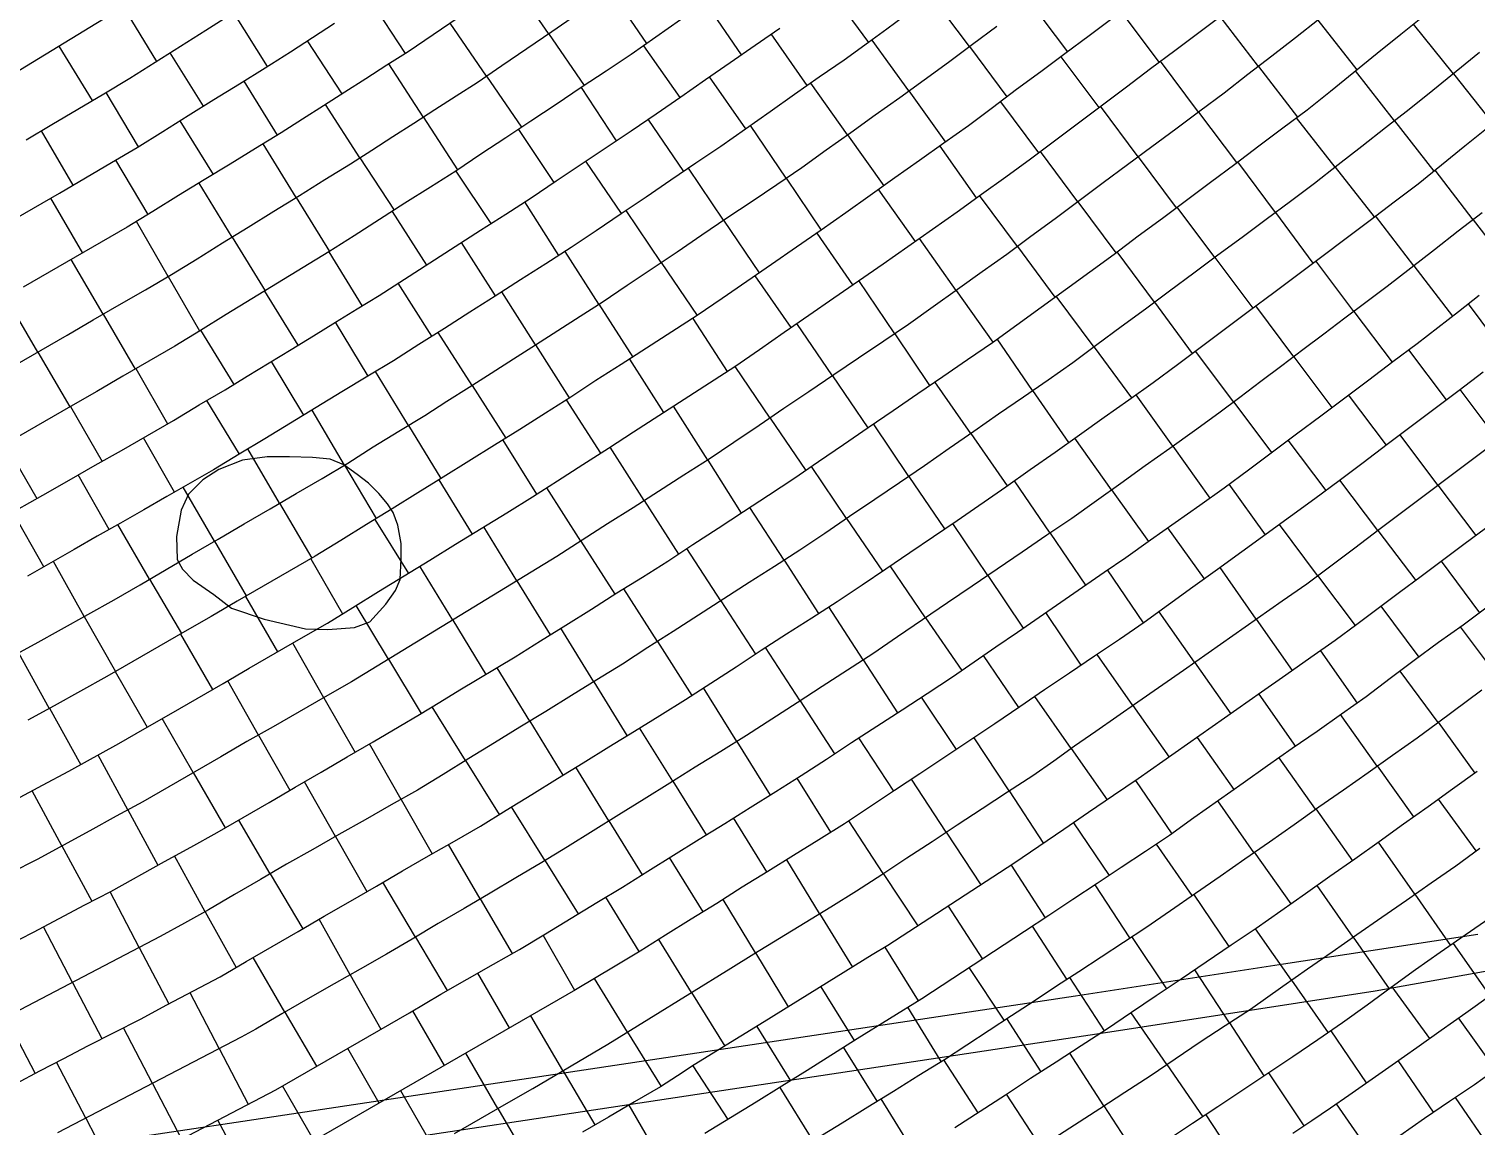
# Model space of a CAD drawing. Extents: x 720124 to 720679, y 1579628 to 1580856.
# Drawn here: x 720460.3 to 720556.5, y 1580133.4 to 1580206.3 of the extents above; entities that cross this region are included whole.
import ezdxf

# ---------------------------------------------------------------- set-up
doc = ezdxf.new("R2010")
doc.units = 0
doc.layers.add('10016_0502_PANTES', color=7, linetype='Continuous')
doc.layers.add('AGROCAD PLL', color=7, linetype='Continuous')
doc.layers.add('GT01-0010016-0502', color=30, linetype='Continuous', lineweight=25)

msp = doc.modelspace()

# ---------------------------------------------------------------- linework, layer by layer
at = {"layer": '10016_0502_PANTES'}
msp.add_lwpolyline([(720478.683, 1580166.415), (720480.164, 1580166.362), (720481.933, 1580166.493), (720482.969, 1580166.891), (720484.027, 1580168.055), (720484.662, 1580168.955), (720484.98, 1580169.696), (720485.033, 1580171.072), (720485.033, 1580172.077), (720484.821, 1580173.294), (720484.504, 1580174.141), (720484.133, 1580174.723), (720483.551, 1580175.411), (720482.863, 1580176.099), (720482.122, 1580176.681), (720481.223, 1580177.316), (720480.323, 1580177.686), (720479.159, 1580177.792), (720477.624, 1580177.845), (720476.143, 1580177.845), (720474.502, 1580177.633), (720472.915, 1580176.998), (720471.856, 1580176.31), (720470.904, 1580175.358), (720470.428, 1580174.299), (720470.11, 1580172.553), (720470.163, 1580171.019), (720470.517, 1580170.389), (720471.221, 1580169.643), (720472.597, 1580168.69), (720473.761, 1580167.791), (720475.931, 1580167.05), (720478.683, 1580166.415)], close=True, dxfattribs=at)
for points in [[(720445.812, 1580126.338), (720470.709, 1580130.325), (720473.445, 1580130.763), (720474.458, 1580130.925), (720475.985, 1580131.155), (720507.05, 1580135.842), (720531.566, 1580139.541), (720549.766, 1580142.365), (720589.367, 1580149.436), (720595.295, 1580150.274), (720596.883, 1580150.274), (720597.941, 1580150.168), (720598.894, 1580149.745), (720599.529, 1580149.215), (720600.058, 1580148.263), (720600.355, 1580146.797), (720602.361, 1580136.901), (720602.583, 1580135.81), (720601.418, 1580134.916), (720564.446, 1580106.507), (720544.127, 1580093.108), (720513.114, 1580074.563)], [(720556.592, 1580146.104), (720543.665, 1580144.124), (720529.844, 1580142.007), (720473.645, 1580133.55), (720464.158, 1580132.122), (720412.736, 1580125.108)]]:
    msp.add_lwpolyline(points, dxfattribs=at)
at = {"layer": 'AGROCAD PLL', "color": 3, "true_color": 0x00ff00}
for points in [[(720494.837, 1580205.967), (720492.45, 1580209.449)], [(720498.966, 1580208.786), (720501.354, 1580205.302)], [(720498.966, 1580208.786), (720501.354, 1580205.302)], [(720516.122, 1580205.384), (720513.609, 1580208.783)], [(720522.807, 1580205.105), (720520.288, 1580208.485)], [(720466.559, 1580207.742), (720468.775, 1580204.119)], [(720473.893, 1580207.355), (720476.148, 1580203.791)], [(720505.255, 1580208.019), (720507.634, 1580204.547)], [(720526.802, 1580208.111), (720529.316, 1580204.759)], [(720526.802, 1580208.111), (720529.316, 1580204.759)], [(720532.875, 1580207.421), (720535.397, 1580204.059)], [(720542.014, 1580203.786), (720539.459, 1580207.108)], [(720542.014, 1580203.786), (720539.459, 1580207.108)], [(720545.959, 1580206.858), (720548.539, 1580203.556)], [(720554.962, 1580203.29), (720552.309, 1580206.601)], [(720554.962, 1580203.29), (720552.309, 1580206.601)], [(720478.801, 1580205.486), (720481.107, 1580201.956)], [(720494.837, 1580205.967), (720497.205, 1580202.512)], [(720494.837, 1580205.967), (720497.205, 1580202.512)], [(720512.029, 1580202.513), (720509.639, 1580205.944)], [(720518.765, 1580202.161), (720516.334, 1580205.541)], [(720469.669, 1580204.681), (720471.892, 1580201.144)], [(720501.152, 1580205.161), (720503.553, 1580201.715)], [(720522.807, 1580205.105), (720525.296, 1580201.763)], [(720522.807, 1580205.105), (720525.296, 1580201.763)], [(720528.872, 1580204.426), (720531.398, 1580201.057)], [(720486.512, 1580200.428), (720484.231, 1580203.957)], [(720538.035, 1580200.758), (720535.501, 1580204.137)], [(720538.035, 1580200.758), (720535.501, 1580204.137)], [(720542.014, 1580203.786), (720544.601, 1580200.422)], [(720551.054, 1580200.17), (720548.459, 1580203.491)], [(720551.054, 1580200.17), (720548.459, 1580203.491)], [(720474.576, 1580202.812), (720476.811, 1580199.22)], [(720507.935, 1580199.643), (720505.532, 1580203.092)], [(720514.703, 1580199.247), (720512.255, 1580202.671)], [(720554.962, 1580203.29), (720557.593, 1580200.005)], [(720465.415, 1580202.053), (720467.563, 1580198.444)], [(720497, 1580202.376), (720499.333, 1580198.846)], [(720518.765, 1580202.161), (720521.215, 1580198.756)], [(720518.765, 1580202.161), (720521.215, 1580198.756)], [(720482.306, 1580197.724), (720480.02, 1580201.261)], [(720524.863, 1580201.438), (720527.403, 1580198.051)], [(720534.024, 1580197.773), (720531.513, 1580201.144)], [(720534.024, 1580197.773), (720531.513, 1580201.144)], [(720538.035, 1580200.758), (720540.556, 1580197.397)], [(720470.333, 1580200.167), (720472.549, 1580196.605)], [(720486.512, 1580200.428), (720488.786, 1580196.911)], [(720486.512, 1580200.428), (720488.786, 1580196.911)], [(720492.838, 1580199.605), (720495.193, 1580196.078)], [(720503.817, 1580196.807), (720501.464, 1580200.275)], [(720510.619, 1580196.362), (720508.256, 1580199.866)], [(720547.114, 1580197.092), (720544.545, 1580200.38)], [(720547.114, 1580197.092), (720544.545, 1580200.38)], [(720551.054, 1580200.17), (720553.66, 1580196.835)], [(720461.114, 1580199.504), (720463.233, 1580195.903)], [(720478.063, 1580195.08), (720475.862, 1580198.639)], [(720514.703, 1580199.247), (720517.125, 1580195.858)], [(720514.703, 1580199.247), (720517.125, 1580195.858)], [(720482.306, 1580197.724), (720484.567, 1580194.228)], [(720482.306, 1580197.724), (720484.567, 1580194.228)], [(720520.83, 1580198.483), (720523.26, 1580195.05)], [(720530.009, 1580194.793), (720527.522, 1580198.14)], [(720530.009, 1580194.793), (720527.522, 1580198.14)], [(720534.024, 1580197.773), (720536.542, 1580194.394)], [(720466.066, 1580197.561), (720468.197, 1580193.941)], [(720488.675, 1580196.836), (720491.008, 1580193.341)], [(720499.677, 1580194.004), (720497.321, 1580197.498)], [(720506.471, 1580193.57), (720504.14, 1580197.027)], [(720543.13, 1580194.072), (720540.633, 1580197.454)], [(720543.13, 1580194.072), (720540.633, 1580197.454)], [(720547.114, 1580197.092), (720549.698, 1580193.785)], [(720556.278, 1580193.602), (720553.741, 1580196.901)], [(720556.278, 1580193.602), (720553.741, 1580196.901)], [(720473.81, 1580192.451), (720471.617, 1580196.035)], [(720510.619, 1580196.362), (720512.952, 1580192.902)], [(720510.619, 1580196.362), (720512.952, 1580192.902)], [(720510.619, 1580196.362), (720512.952, 1580192.902)], [(720510.619, 1580196.362), (720512.952, 1580192.902)], [(720461.749, 1580195.039), (720463.861, 1580191.389)], [(720478.063, 1580195.08), (720480.278, 1580191.497)], [(720478.063, 1580195.08), (720480.278, 1580191.497)], [(720495.523, 1580191.222), (720493.255, 1580194.792)], [(720516.75, 1580195.592), (720519.191, 1580192.156)], [(720525.993, 1580191.815), (720523.47, 1580195.201)], [(720525.993, 1580191.815), (720523.47, 1580195.201)], [(720530.009, 1580194.793), (720532.528, 1580191.403)], [(720484.454, 1580194.156), (720486.734, 1580190.589)], [(720502.329, 1580190.769), (720500.001, 1580194.223)], [(720539.114, 1580191.094), (720536.603, 1580194.44)], [(720539.114, 1580191.094), (720536.603, 1580194.44)], [(720543.13, 1580194.072), (720545.613, 1580190.707)], [(720552.324, 1580190.542), (720549.782, 1580193.848)], [(720552.324, 1580190.542), (720549.782, 1580193.848)], [(720469.555, 1580189.826), (720467.444, 1580193.475)], [(720506.471, 1580193.57), (720508.836, 1580190.064)], [(720506.471, 1580193.57), (720508.836, 1580190.064)], [(720556.278, 1580193.602), (720558.834, 1580190.279)], [(720473.81, 1580192.451), (720475.997, 1580188.877)], [(720473.81, 1580192.451), (720475.997, 1580188.877)], [(720491.304, 1580188.539), (720489.042, 1580192.076)], [(720512.668, 1580192.706), (720515.036, 1580189.273)], [(720521.93, 1580188.901), (720519.482, 1580192.359)], [(720521.93, 1580188.901), (720519.482, 1580192.359)], [(720465.23, 1580187.317), (720463.103, 1580190.952)], [(720480.236, 1580191.47), (720482.443, 1580187.864)], [(720498.178, 1580187.982), (720495.934, 1580191.483)], [(720525.993, 1580191.815), (720528.488, 1580188.465)], [(720535.099, 1580188.113), (720532.62, 1580191.471)], [(720535.099, 1580188.113), (720532.62, 1580191.471)], [(720539.114, 1580191.094), (720541.636, 1580187.731)], [(720548.352, 1580187.506), (720545.818, 1580190.861)], [(720548.352, 1580187.506), (720545.818, 1580190.861)], [(720552.324, 1580190.542), (720554.898, 1580187.195)], [(720469.555, 1580189.826), (720471.644, 1580186.214)], [(720469.555, 1580189.826), (720471.644, 1580186.214)], [(720487.085, 1580185.856), (720484.849, 1580189.375)], [(720508.552, 1580189.866), (720510.942, 1580186.436)], [(720460.904, 1580184.809), (720458.773, 1580188.452)], [(720475.971, 1580188.861), (720478.177, 1580185.255)], [(720493.966, 1580185.288), (720491.726, 1580188.808)], [(720498.178, 1580187.982), (720500.429, 1580184.472)], [(720498.178, 1580187.982), (720500.429, 1580184.472)], [(720521.93, 1580188.901), (720524.356, 1580185.474)], [(720531.081, 1580185.137), (720528.577, 1580188.53)], [(720531.081, 1580185.137), (720528.577, 1580188.53)], [(720535.099, 1580188.113), (720537.609, 1580184.712)], [(720558.496, 1580184.633), (720555.956, 1580188.019)], [(720465.23, 1580187.317), (720467.358, 1580183.679)], [(720465.23, 1580187.317), (720467.358, 1580183.679)], [(720504.425, 1580187.044), (720506.697, 1580183.512)], [(720544.36, 1580184.495), (720541.827, 1580187.874)], [(720544.36, 1580184.495), (720541.827, 1580187.874)], [(720548.352, 1580187.506), (720550.896, 1580184.137)], [(720471.706, 1580186.252), (720473.913, 1580182.645)], [(720482.845, 1580183.206), (720480.677, 1580186.788)], [(720482.845, 1580183.206), (720480.677, 1580186.788)], [(720489.754, 1580182.595), (720487.496, 1580186.117)], [(720513.696, 1580183.227), (720511.335, 1580186.707)], [(720513.696, 1580183.227), (720511.335, 1580186.707)], [(720493.966, 1580185.288), (720496.213, 1580181.758)], [(720493.966, 1580185.288), (720496.213, 1580181.758)], [(720527.003, 1580182.244), (720524.636, 1580185.676)], [(720527.003, 1580182.244), (720524.636, 1580185.676)], [(720531.081, 1580185.137), (720533.577, 1580181.756)], [(720460.904, 1580184.809), (720463.032, 1580181.171)], [(720460.904, 1580184.809), (720463.032, 1580181.171)], [(720478.57, 1580180.613), (720476.415, 1580184.173)], [(720500.22, 1580184.339), (720502.483, 1580180.8)], [(720540.367, 1580181.486), (720537.827, 1580184.875)], [(720540.367, 1580181.486), (720537.827, 1580184.875)], [(720544.36, 1580184.495), (720546.883, 1580181.128)], [(720554.501, 1580181.626), (720552, 1580184.96)], [(720467.403, 1580183.705), (720469.523, 1580180.042)], [(720485.52, 1580179.934), (720483.347, 1580183.51)], [(720513.696, 1580183.227), (720516.043, 1580179.769)], [(720489.754, 1580182.595), (720492.004, 1580179.084)], [(720489.754, 1580182.595), (720492.004, 1580179.084)], [(720522.899, 1580179.389), (720520.504, 1580182.826)], [(720522.899, 1580179.389), (720520.504, 1580182.826)], [(720527.003, 1580182.244), (720529.383, 1580178.795)], [(720557.933, 1580178.962), (720555.419, 1580182.314)], [(720474.289, 1580178.029), (720472.135, 1580181.588)], [(720496.016, 1580181.633), (720498.283, 1580178.086)], [(720536.319, 1580178.55), (720533.876, 1580181.968)], [(720536.319, 1580178.55), (720533.876, 1580181.968)], [(720540.367, 1580181.486), (720542.88, 1580178.133)], [(720550.507, 1580178.618), (720547.998, 1580181.964)], [(720463.078, 1580181.198), (720465.178, 1580177.544)], [(720509.556, 1580180.424), (720511.922, 1580176.937)], [(720518.785, 1580176.547), (720516.433, 1580180.036)], [(720518.785, 1580176.547), (720516.433, 1580180.036)], [(720522.899, 1580179.389), (720525.314, 1580175.922)], [(720458.75, 1580178.694), (720460.842, 1580175.078)], [(720469.977, 1580175.499), (720467.909, 1580179.102)], [(720476.963, 1580174.764), (720474.853, 1580178.37)], [(720491.794, 1580178.953), (720494.035, 1580175.353)], [(720501.196, 1580174.939), (720498.922, 1580178.495)], [(720501.196, 1580174.939), (720498.922, 1580178.495)], [(720532.251, 1580175.644), (720529.797, 1580179.088)], [(720532.251, 1580175.644), (720529.797, 1580179.088)], [(720536.319, 1580178.55), (720538.781, 1580175.107)], [(720546.51, 1580175.615), (720543.979, 1580178.958)], [(720553.934, 1580175.961), (720551.418, 1580179.307)], [(720505.413, 1580177.625), (720507.636, 1580174.111)], [(720465.637, 1580173.017), (720463.584, 1580176.638)], [(720514.644, 1580173.746), (720512.302, 1580177.197)], [(720514.644, 1580173.746), (720512.302, 1580177.197)], [(720518.785, 1580176.547), (720521.143, 1580173.051)], [(720472.647, 1580172.241), (720470.566, 1580175.837)], [(720487.545, 1580176.318), (720489.764, 1580172.714)], [(720496.98, 1580172.25), (720494.716, 1580175.791)], [(720496.98, 1580172.25), (720494.716, 1580175.791)], [(720528.158, 1580172.773), (720525.792, 1580176.259)], [(720528.158, 1580172.773), (720525.792, 1580176.259)], [(720532.251, 1580175.644), (720534.691, 1580172.219)], [(720549.935, 1580172.959), (720547.41, 1580176.296)], [(720553.934, 1580175.961), (720556.451, 1580172.613)], [(720553.934, 1580175.961), (720556.451, 1580172.613)], [(720476.963, 1580174.764), (720479.102, 1580171.108)], [(720476.963, 1580174.764), (720479.102, 1580171.108)], [(720501.196, 1580174.939), (720503.468, 1580171.385)], [(720461.299, 1580170.53), (720459.238, 1580174.166)], [(720483.293, 1580173.688), (720485.524, 1580170.103)], [(720510.485, 1580170.97), (720508.213, 1580174.487)], [(720510.485, 1580170.97), (720508.213, 1580174.487)], [(720514.644, 1580173.746), (720517.021, 1580170.243)], [(720468.329, 1580169.719), (720466.21, 1580173.342)], [(720492.735, 1580169.609), (720490.543, 1580173.191)], [(720492.735, 1580169.609), (720490.543, 1580173.191)], [(720524.025, 1580169.959), (720521.69, 1580173.421)], [(720524.025, 1580169.959), (720521.69, 1580173.421)], [(720528.158, 1580172.773), (720530.507, 1580169.312)], [(720538.418, 1580169.739), (720535.981, 1580173.127)], [(720545.941, 1580169.952), (720543.401, 1580173.338)], [(720549.935, 1580172.959), (720552.455, 1580169.632)], [(720549.935, 1580172.959), (720552.455, 1580169.632)], [(720472.647, 1580172.241), (720474.753, 1580168.599)], [(720472.647, 1580172.241), (720474.753, 1580168.599)], [(720496.98, 1580172.25), (720499.242, 1580168.712)], [(720463.987, 1580167.241), (720461.934, 1580170.891)], [(720479.034, 1580171.069), (720481.15, 1580167.412)], [(720510.485, 1580170.97), (720512.768, 1580167.435)], [(720468.329, 1580169.719), (720470.44, 1580166.11)], [(720468.329, 1580169.719), (720470.44, 1580166.11)], [(720488.473, 1580166.995), (720486.285, 1580170.571)], [(720488.473, 1580166.995), (720486.285, 1580170.571)], [(720519.89, 1580167.148), (720517.53, 1580170.591)], [(720519.89, 1580167.148), (720517.53, 1580170.591)], [(720524.025, 1580169.959), (720526.38, 1580166.465)], [(720541.862, 1580167.061), (720539.459, 1580170.489)], [(720545.941, 1580169.952), (720548.432, 1580166.631)], [(720545.941, 1580169.952), (720548.432, 1580166.631)], [(720492.735, 1580169.609), (720494.936, 1580166.012)], [(720502.07, 1580165.567), (720499.827, 1580169.077)], [(720502.07, 1580165.567), (720499.827, 1580169.077)], [(720484.205, 1580164.39), (720482.043, 1580167.962)], [(720484.205, 1580164.39), (720482.043, 1580167.962)], [(720506.276, 1580168.272), (720508.578, 1580164.73)], [(720515.744, 1580164.353), (720513.462, 1580167.886)], [(720515.744, 1580164.353), (720513.462, 1580167.886)], [(720550.15, 1580167.913), (720552.669, 1580164.536)], [(720463.987, 1580167.241), (720466.049, 1580163.573)], [(720463.987, 1580167.241), (720466.049, 1580163.573)], [(720488.473, 1580166.995), (720490.678, 1580163.391)], [(720519.89, 1580167.148), (720522.288, 1580163.649)], [(720530.23, 1580164), (720527.873, 1580167.496)], [(720541.862, 1580167.061), (720544.259, 1580163.642)], [(720541.862, 1580167.061), (720544.259, 1580163.642)], [(720497.84, 1580162.903), (720495.652, 1580166.457)], [(720497.84, 1580162.903), (720495.652, 1580166.457)], [(720557.966, 1580163.19), (720555.431, 1580166.538)], [(720479.908, 1580161.834), (720477.842, 1580165.467)], [(720479.908, 1580161.834), (720477.842, 1580165.467)], [(720502.07, 1580165.567), (720504.356, 1580161.992)], [(720511.55, 1580161.631), (720509.251, 1580165.167)], [(720511.55, 1580161.631), (720509.251, 1580165.167)], [(720546.122, 1580164.951), (720548.561, 1580161.474)], [(720459.617, 1580164.812), (720461.653, 1580161.126)], [(720459.617, 1580164.812), (720461.653, 1580161.126)], [(720484.205, 1580164.39), (720486.38, 1580160.797)], [(720515.744, 1580164.353), (720518.014, 1580160.838)], [(720526.092, 1580161.195), (720523.746, 1580164.65)], [(720537.765, 1580164.194), (720540.172, 1580160.772)], [(720537.765, 1580164.194), (720540.172, 1580160.772)], [(720493.582, 1580160.282), (720491.411, 1580163.829)], [(720493.582, 1580160.282), (720491.411, 1580163.829)], [(720553.957, 1580160.202), (720551.434, 1580163.608)], [(720497.84, 1580162.903), (720500.047, 1580159.318)], [(720507.346, 1580158.924), (720505.126, 1580162.492)], [(720507.346, 1580158.924), (720505.126, 1580162.492)], [(720542.03, 1580162.078), (720544.472, 1580158.607)], [(720479.908, 1580161.834), (720481.974, 1580158.202)], [(720489.32, 1580157.666), (720487.112, 1580161.238)], [(720489.32, 1580157.666), (720487.112, 1580161.238)], [(720511.55, 1580161.631), (720513.84, 1580158.108)], [(720521.946, 1580158.399), (720519.62, 1580161.884)], [(720529.566, 1580158.47), (720527.156, 1580161.917)], [(720533.667, 1580161.33), (720536.075, 1580157.887)], [(720533.667, 1580161.33), (720536.075, 1580157.887)], [(720493.582, 1580160.282), (720495.783, 1580156.684)], [(720549.887, 1580157.298), (720547.469, 1580160.713)], [(720556.399, 1580156.833), (720553.979, 1580160.219)], [(720475.564, 1580159.358), (720477.651, 1580155.688)], [(720503.098, 1580156.287), (720500.889, 1580159.838)], [(720503.098, 1580156.287), (720500.889, 1580159.838)], [(720517.779, 1580155.635), (720515.449, 1580159.162)], [(720525.438, 1580155.65), (720523.118, 1580159.183)], [(720537.939, 1580159.204), (720540.378, 1580155.736)], [(720485.039, 1580155.084), (720482.947, 1580158.765)], [(720485.039, 1580155.084), (720482.947, 1580158.765)], [(720507.346, 1580158.924), (720509.559, 1580155.368)], [(720529.566, 1580158.47), (720531.958, 1580155.049)], [(720529.566, 1580158.47), (720531.958, 1580155.049)], [(720489.32, 1580157.666), (720491.544, 1580154.07)], [(720498.852, 1580153.648), (720496.647, 1580157.213)], [(720498.852, 1580153.648), (720496.647, 1580157.213)], [(720545.797, 1580154.422), (720543.388, 1580157.846)], [(720552.335, 1580153.921), (720549.91, 1580157.314)], [(720471.23, 1580156.865), (720473.353, 1580153.196)], [(720480.688, 1580152.621), (720478.624, 1580156.252)], [(720480.688, 1580152.621), (720478.624, 1580156.252)], [(720503.098, 1580156.287), (720505.313, 1580152.727)], [(720513.594, 1580152.9), (720511.357, 1580156.496)], [(720521.258, 1580152.906), (720518.96, 1580156.418)], [(720462.503, 1580151.985), (720460.511, 1580155.654)], [(720462.503, 1580151.985), (720460.511, 1580155.654)], [(720525.438, 1580155.65), (720527.728, 1580152.162)], [(720525.438, 1580155.65), (720527.728, 1580152.162)], [(720466.887, 1580154.387), (720468.882, 1580150.712)], [(720485.039, 1580155.084), (720487.1, 1580151.46)], [(720494.604, 1580151.009), (720492.38, 1580154.585)], [(720494.604, 1580151.009), (720492.38, 1580154.585)], [(720541.708, 1580151.545), (720539.308, 1580154.99)], [(720548.27, 1580151.009), (720545.846, 1580154.456)], [(720556.484, 1580151.672), (720553.979, 1580155.099)], [(720498.852, 1580153.648), (720501.06, 1580150.076)], [(720509.349, 1580150.259), (720507.116, 1580153.848)], [(720517.077, 1580150.163), (720514.785, 1580153.653)], [(720529.713, 1580153.518), (720532.086, 1580150.021)], [(720480.688, 1580152.621), (720482.771, 1580148.959)], [(720521.258, 1580152.906), (720523.555, 1580149.394)], [(720521.258, 1580152.906), (720523.555, 1580149.394)], [(720462.503, 1580151.985), (720464.496, 1580148.312)], [(720490.3, 1580148.466), (720488.185, 1580152.081)], [(720490.3, 1580148.466), (720488.185, 1580152.081)], [(720537.599, 1580148.695), (720535.237, 1580152.109)], [(720544.179, 1580148.135), (720541.756, 1580151.579)], [(720552.404, 1580148.783), (720549.992, 1580152.245)], [(720472.028, 1580147.621), (720469.986, 1580151.324)], [(720472.028, 1580147.621), (720469.986, 1580151.324)], [(720494.604, 1580151.009), (720496.806, 1580147.47)], [(720505.107, 1580147.612), (720502.881, 1580151.212)], [(720512.849, 1580147.496), (720510.66, 1580151.074)], [(720525.578, 1580150.706), (720527.839, 1580147.21)], [(720476.346, 1580150.142), (720478.501, 1580146.482)], [(720485.991, 1580145.929), (720483.833, 1580149.578)], [(720485.991, 1580145.929), (720483.833, 1580149.578)], [(720517.077, 1580150.163), (720519.37, 1580146.672)], [(720517.077, 1580150.163), (720519.37, 1580146.672)], [(720467.629, 1580145.245), (720465.694, 1580148.939)], [(720467.629, 1580145.245), (720465.694, 1580148.939)], [(720500.86, 1580144.973), (720498.647, 1580148.593)], [(720533.468, 1580145.88), (720531.16, 1580149.406)], [(720540.063, 1580145.296), (720537.716, 1580148.776)], [(720548.301, 1580145.925), (720545.913, 1580149.353)], [(720472.028, 1580147.621), (720474.07, 1580143.92)], [(720490.3, 1580148.466), (720492.425, 1580144.832)], [(720521.386, 1580147.982), (720523.671, 1580144.474)], [(720481.66, 1580143.432), (720479.59, 1580147.112)], [(720481.66, 1580143.432), (720479.59, 1580147.112)], [(720512.849, 1580147.496), (720515.03, 1580143.932)], [(720512.849, 1580147.496), (720515.03, 1580143.932)], [(720529.286, 1580143.139), (720526.997, 1580146.653)], [(720463.201, 1580142.924), (720461.266, 1580146.616)], [(720463.201, 1580142.924), (720461.266, 1580146.616)], [(720496.58, 1580142.389), (720494.468, 1580146.052)], [(720535.918, 1580142.5), (720533.603, 1580145.968)], [(720544.199, 1580143.067), (720541.817, 1580146.485)], [(720548.301, 1580145.925), (720550.694, 1580142.49)], [(720548.301, 1580145.925), (720550.694, 1580142.49)], [(720467.629, 1580145.245), (720469.599, 1580141.487)], [(720508.579, 1580144.895), (720510.763, 1580141.287)], [(720508.579, 1580144.895), (720510.763, 1580141.287)], [(720517.186, 1580145.269), (720519.406, 1580141.694)], [(720554.956, 1580145.513), (720557.382, 1580142.029)], [(720477.321, 1580140.947), (720475.197, 1580144.577)], [(720477.321, 1580140.947), (720475.197, 1580144.577)], [(720525.102, 1580140.401), (720522.795, 1580143.901)], [(720540.077, 1580140.238), (720537.788, 1580143.758)], [(720463.201, 1580142.924), (720465.16, 1580139.185)], [(720481.66, 1580143.432), (720483.696, 1580139.81)], [(720492.248, 1580139.892), (720490.144, 1580143.542)], [(720500.085, 1580139.617), (720497.886, 1580143.171)], [(720531.772, 1580139.705), (720529.464, 1580143.255)], [(720472.948, 1580138.524), (720471.01, 1580142.239)], [(720472.948, 1580138.524), (720471.01, 1580142.239)], [(720504.337, 1580142.248), (720506.542, 1580138.684)], [(720504.337, 1580142.248), (720506.542, 1580138.684)], [(720512.937, 1580142.634), (720515.153, 1580139.059)], [(720550.875, 1580142.623), (720553.367, 1580139.194)], [(720477.321, 1580140.947), (720479.426, 1580137.349)], [(720487.916, 1580137.395), (720485.817, 1580141.037)], [(720520.919, 1580137.662), (720518.715, 1580141.266)], [(720535.921, 1580137.459), (720533.558, 1580140.906)], [(720535.921, 1580137.459), (720533.558, 1580140.906)], [(720458.772, 1580140.603), (720460.725, 1580136.876)], [(720468.516, 1580136.211), (720466.585, 1580139.911)], [(720468.516, 1580136.211), (720466.585, 1580139.911)], [(720495.791, 1580137.056), (720493.652, 1580140.702)], [(720527.578, 1580136.983), (720525.29, 1580140.525)], [(720540.077, 1580140.238), (720542.374, 1580136.704)], [(720540.077, 1580140.238), (720542.374, 1580136.704)], [(720557.764, 1580137.133), (720555.299, 1580140.556)], [(720500.085, 1580139.617), (720502.32, 1580136.004)], [(720500.085, 1580139.617), (720502.32, 1580136.004)], [(720546.822, 1580139.697), (720549.169, 1580136.239)], [(720472.948, 1580138.524), (720474.878, 1580134.825)], [(720483.584, 1580134.898), (720481.487, 1580138.537)], [(720491.467, 1580134.545), (720489.343, 1580138.218)], [(720516.667, 1580135.032), (720514.443, 1580138.607)], [(720531.738, 1580134.719), (720529.47, 1580138.209)], [(720464.083, 1580133.898), (720462.142, 1580137.618)], [(720464.083, 1580133.898), (720462.142, 1580137.618)], [(720495.791, 1580137.056), (720497.906, 1580133.45)], [(720495.791, 1580137.056), (720497.906, 1580133.45)], [(720523.382, 1580134.264), (720521.101, 1580137.773)], [(720535.921, 1580137.459), (720538.303, 1580133.982)], [(720535.921, 1580137.459), (720538.303, 1580133.982)], [(720553.649, 1580134.293), (720551.295, 1580137.727)], [(720468.516, 1580136.211), (720470.449, 1580132.506)], [(720542.673, 1580136.907), (720545.025, 1580133.384)], [(720479.252, 1580132.401), (720477.155, 1580136.04)], [(720487.132, 1580132.053), (720485.021, 1580135.726)], [(720512.418, 1580132.396), (720510.222, 1580135.948)], [(720519.149, 1580131.603), (720516.929, 1580135.194)], [(720527.543, 1580131.999), (720525.275, 1580135.488)], [(720557.465, 1580131.813), (720555.092, 1580135.275)], [(720491.467, 1580134.545), (720493.56, 1580130.928)], [(720491.467, 1580134.545), (720493.56, 1580130.928)], [(720500.173, 1580134.758), (720502.294, 1580131.092)], [(720531.738, 1580134.719), (720534.041, 1580131.178)], [(720531.738, 1580134.719), (720534.041, 1580131.178)], [(720464.083, 1580133.898), (720466.019, 1580130.188)], [(720474.854, 1580130.023), (720472.85, 1580133.763)], [(720538.519, 1580134.124), (720540.799, 1580130.652)]]:
    msp.add_lwpolyline(points, dxfattribs=at)
at = {"layer": 'AGROCAD PLL', "color": 1, "true_color": 0xff0000}
for points in [[(720482.986, 1580208.221), (720485.307, 1580204.644)], [(720490.707, 1580203.148), (720488.302, 1580206.657)], [(720462.289, 1580205.14), (720464.508, 1580201.513)], [(720502.329, 1580190.769), (720504.715, 1580187.231)], [(720502.329, 1580190.769), (720504.715, 1580187.231)], [(720502.329, 1580190.769), (720504.715, 1580187.231)], [(720502.329, 1580190.769), (720504.715, 1580187.231)], [(720517.839, 1580186.026), (720515.46, 1580189.568)], [(720517.839, 1580186.026), (720515.46, 1580189.568)], [(720481.281, 1580177.285), (720479.124, 1580180.949)], [(720505.413, 1580177.625), (720503.139, 1580181.219)], [(720505.413, 1580177.625), (720503.139, 1580181.219)], [(720554.158, 1580170.902), (720556.707, 1580167.486)], [(720534.369, 1580166.805), (720531.98, 1580170.326)], [(720474.703, 1580168.57), (720476.835, 1580164.884)], [(720470.373, 1580166.07), (720472.506, 1580162.382)], [(720466.043, 1580163.57), (720468.167, 1580159.876)], [(720461.674, 1580161.138), (720463.745, 1580157.389)], [(720533.845, 1580156.333), (720536.251, 1580152.788)], [(720544.199, 1580143.067), (720546.634, 1580139.57)], [(720544.199, 1580143.067), (720546.634, 1580139.57)], [(720508.686, 1580140.001), (720510.913, 1580136.378)], [(720504.428, 1580137.381), (720506.754, 1580133.82)]]:
    msp.add_lwpolyline(points, dxfattribs=at)
at = {"layer": 'AGROCAD PLL', "color": 5, "true_color": 0x0000ff}
for points in [[(720490.707, 1580203.148), (720493.042, 1580199.741)], [(720490.707, 1580203.148), (720493.042, 1580199.741)], [(720517.839, 1580186.026), (720520.152, 1580182.585)], [(720509.556, 1580180.424), (720507.229, 1580183.853)], [(720509.556, 1580180.424), (720507.229, 1580183.853)], [(720485.52, 1580179.934), (720487.672, 1580176.396)], [(720485.52, 1580179.934), (720487.672, 1580176.396)], [(720481.281, 1580177.285), (720483.37, 1580173.736)], [(720481.281, 1580177.285), (720483.37, 1580173.736)], [(720542.47, 1580172.669), (720540.052, 1580176.019)], [(720506.276, 1580168.272), (720504.018, 1580171.746)], [(720506.276, 1580168.272), (720504.018, 1580171.746)], [(720537.765, 1580164.194), (720535.403, 1580167.553)], [(720533.667, 1580161.33), (720531.297, 1580164.72)], [(720475.564, 1580159.358), (720473.514, 1580162.963)], [(720475.564, 1580159.358), (720473.514, 1580162.963)], [(720471.23, 1580156.865), (720469.157, 1580160.448)], [(720471.23, 1580156.865), (720469.157, 1580160.448)], [(720466.887, 1580154.387), (720464.91, 1580158.03)], [(720466.887, 1580154.387), (720464.91, 1580158.03)], [(720476.346, 1580150.142), (720474.246, 1580153.71)], [(720476.346, 1580150.142), (720474.246, 1580153.71)], [(720552.404, 1580148.783), (720554.771, 1580145.384)], [(720552.404, 1580148.783), (720554.771, 1580145.384)], [(720508.579, 1580144.895), (720506.435, 1580148.437)], [(720485.991, 1580145.929), (720488.092, 1580142.376)], [(720504.337, 1580142.248), (720502.153, 1580145.777)], [(720549.534, 1580131.453), (720547.184, 1580134.86)]]:
    msp.add_lwpolyline(points, dxfattribs=at)
at = {"layer": 'GT01-0010016-0502'}
for points in [[(720459.399, 1580183.928), (720461.128, 1580184.94), (720462.857, 1580185.94), (720464.585, 1580186.94), (720466.314, 1580187.951), (720468.043, 1580188.951), (720469.772, 1580189.952), (720471.478, 1580191.007), (720473.174, 1580192.062), (720474.881, 1580193.106), (720476.577, 1580194.162), (720478.284, 1580195.217), (720479.98, 1580196.272), (720481.676, 1580197.316), (720483.082, 1580198.225), (720484.488, 1580199.123), (720485.883, 1580200.02), (720487.288, 1580200.929), (720488.694, 1580201.827), (720490.09, 1580202.725), (720491.742, 1580203.857), (720493.394, 1580204.978), (720495.046, 1580206.11), (720496.698, 1580207.243)], [(720459.437, 1580155.078), (720461.199, 1580156.023), (720462.961, 1580156.957), (720466.29, 1580158.79), (720468.019, 1580159.79), (720469.748, 1580160.79), (720471.477, 1580161.79), (720473.216, 1580162.791), (720474.945, 1580163.791), (720476.674, 1580164.791), (720478.403, 1580165.791), (720480.142, 1580166.791), (720481.838, 1580167.836), (720483.545, 1580168.891), (720485.252, 1580169.935), (720486.948, 1580170.979), (720488.655, 1580172.035), (720490.361, 1580173.079), (720492.057, 1580174.123), (720493.764, 1580175.178), (720495.438, 1580176.256), (720497.123, 1580177.344), (720498.808, 1580178.421), (720500.482, 1580179.509), (720502.167, 1580180.598), (720503.852, 1580181.675), (720505.526, 1580182.763), (720507.211, 1580183.84), (720508.852, 1580184.984), (720510.493, 1580186.127), (720512.135, 1580187.259), (720513.787, 1580188.403), (720515.428, 1580189.546), (720517.069, 1580190.678), (720518.71, 1580191.821), (720520.351, 1580192.965), (720521.982, 1580194.13), (720523.601, 1580195.295), (720525.231, 1580196.46), (720526.851, 1580197.637), (720528.448, 1580198.835), (720530.046, 1580200.033), (720531.643, 1580201.242), (720533.241, 1580202.441), (720534.838, 1580203.639), (720536.446, 1580204.848), (720538.044, 1580206.046), (720539.641, 1580207.245)], [(720460.12, 1580198.919), (720461.838, 1580199.93), (720463.566, 1580200.953), (720465.284, 1580201.975), (720467.002, 1580202.997), (720468.687, 1580204.063), (720470.383, 1580205.13), (720472.068, 1580206.207), (720473.764, 1580207.273)], [(720546.044, 1580206.925), (720544.469, 1580205.694), (720542.893, 1580204.462), (720541.306, 1580203.242), (720539.731, 1580202.011), (720538.122, 1580200.824), (720536.525, 1580199.625), (720534.916, 1580198.438), (720533.308, 1580197.24), (720531.7, 1580196.053), (720530.091, 1580194.854), (720528.494, 1580193.667), (720526.885, 1580192.48), (720525.277, 1580191.281), (720523.647, 1580190.127), (720522.016, 1580188.962), (720520.386, 1580187.808), (720518.756, 1580186.642), (720517.104, 1580185.532), (720515.441, 1580184.411), (720513.788, 1580183.29), (720512.136, 1580182.168), (720510.473, 1580181.047), (720508.821, 1580179.926), (720507.158, 1580178.805), (720505.506, 1580177.683), (720503.821, 1580176.617), (720502.136, 1580175.54), (720500.451, 1580174.463), (720498.755, 1580173.385), (720497.07, 1580172.308), (720495.385, 1580171.231), (720493.679, 1580170.186), (720491.972, 1580169.142), (720490.265, 1580168.098), (720488.569, 1580167.054), (720486.862, 1580166.01), (720485.155, 1580164.965), (720483.448, 1580163.932), (720481.741, 1580162.888), (720480.002, 1580161.888), (720478.262, 1580160.898), (720476.533, 1580159.909), (720474.794, 1580158.92), (720473.054, 1580157.92), (720471.325, 1580156.92), (720469.596, 1580155.92), (720467.868, 1580154.919), (720466.106, 1580153.963), (720464.355, 1580152.996), (720462.605, 1580152.04), (720460.843, 1580151.084), (720457.329, 1580149.315)], [(720458.832, 1580203.036), (720460.538, 1580204.069), (720462.245, 1580205.113), (720463.952, 1580206.158), (720465.659, 1580207.191)], [(720458.874, 1580193.364), (720460.602, 1580194.375), (720462.331, 1580195.375), (720464.06, 1580196.387), (720465.788, 1580197.398), (720467.506, 1580198.409), (720469.202, 1580199.464), (720470.898, 1580200.519), (720472.594, 1580201.586), (720474.301, 1580202.641), (720475.997, 1580203.696), (720477.693, 1580204.762), (720479.152, 1580205.716), (720480.622, 1580206.67)], [(720458.886, 1580145.367), (720460.605, 1580146.268), (720462.313, 1580147.168), (720464.032, 1580148.068), (720465.751, 1580148.969), (720469.306, 1580150.948), (720471.056, 1580151.915), (720472.807, 1580152.882), (720474.547, 1580153.883), (720476.275, 1580154.883), (720478.004, 1580155.894), (720479.733, 1580156.894), (720481.462, 1580157.905), (720483.19, 1580158.906), (720484.919, 1580159.917), (720486.261, 1580160.725), (720487.603, 1580161.534), (720488.945, 1580162.354), (720492.606, 1580164.544), (720494.291, 1580165.61), (720495.987, 1580166.665), (720497.683, 1580167.732), (720499.378, 1580168.798), (720501.074, 1580169.853), (720502.759, 1580170.919), (720504.433, 1580172.019), (720506.107, 1580173.107), (720507.781, 1580174.206), (720509.455, 1580175.294), (720511.129, 1580176.394), (720512.782, 1580177.526), (720514.434, 1580178.658), (720516.075, 1580179.791), (720517.727, 1580180.923), (720519.379, 1580182.055), (720521.031, 1580183.187), (720522.672, 1580184.32), (720524.325, 1580185.452), (720525.944, 1580186.617), (720527.563, 1580187.793), (720529.183, 1580188.97), (720530.802, 1580190.146), (720532.421, 1580191.322), (720534.019, 1580192.521), (720535.627, 1580193.708), (720537.225, 1580194.906), (720538.822, 1580196.104), (720540.431, 1580197.303), (720542.028, 1580198.501), (720543.636, 1580199.699), (720545.234, 1580200.897), (720546.788, 1580202.15), (720548.353, 1580203.404), (720549.906, 1580204.668), (720551.46, 1580205.921), (720553.025, 1580207.174)], [(720458.977, 1580164.458), (720460.728, 1580165.425), (720462.478, 1580166.392), (720464.218, 1580167.371), (720465.969, 1580168.338), (720467.697, 1580169.349), (720469.426, 1580170.36), (720471.144, 1580171.371), (720472.873, 1580172.372), (720474.602, 1580173.383), (720476.33, 1580174.394), (720478.059, 1580175.405), (720479.788, 1580176.405), (720481.506, 1580177.417), (720483.18, 1580178.516), (720484.887, 1580179.549), (720486.604, 1580180.593), (720488.074, 1580181.536), (720489.556, 1580182.468), (720491.026, 1580183.41), (720492.496, 1580184.353), (720493.977, 1580185.295), (720495.447, 1580186.238), (720496.929, 1580187.181), (720498.399, 1580188.123), (720500.062, 1580189.244), (720501.714, 1580190.355), (720503.377, 1580191.476), (720505.029, 1580192.597), (720506.692, 1580193.719), (720508.355, 1580194.829), (720510.007, 1580195.95), (720511.67, 1580197.071), (720513.29, 1580198.237), (720514.92, 1580199.402), (720516.539, 1580200.567), (720518.17, 1580201.732), (720519.789, 1580202.898), (720521.409, 1580204.063), (720523.017, 1580205.261), (720524.614, 1580206.47)], [(720459.495, 1580174.312), (720461.234, 1580175.301), (720462.974, 1580176.291), (720464.714, 1580177.28), (720466.453, 1580178.269), (720468.182, 1580179.258), (720469.911, 1580180.269), (720471.629, 1580181.292), (720473.357, 1580182.303), (720474.817, 1580183.201), (720476.277, 1580184.088), (720477.737, 1580184.986), (720479.208, 1580185.885), (720480.668, 1580186.783), (720482.128, 1580187.67), (720483.588, 1580188.568), (720485.272, 1580189.645), (720486.957, 1580190.734), (720488.631, 1580191.811), (720490.316, 1580192.899), (720492.001, 1580193.977), (720493.675, 1580195.065), (720495.338, 1580196.175), (720497.001, 1580197.285), (720498.665, 1580198.396), (720500.328, 1580199.517), (720501.991, 1580200.627), (720503.632, 1580201.77), (720505.273, 1580202.914), (720506.914, 1580204.046), (720508.555, 1580205.189), (720510.197, 1580206.332)], [(720503.608, 1580206.872), (720501.967, 1580205.729), (720500.326, 1580204.585), (720498.663, 1580203.475), (720497, 1580202.376), (720495.337, 1580201.266), (720493.663, 1580200.155), (720492, 1580199.045), (720490.337, 1580197.946), (720488.674, 1580196.836), (720486.989, 1580195.758), (720485.293, 1580194.692), (720483.608, 1580193.615), (720481.923, 1580192.538), (720480.238, 1580191.471), (720478.531, 1580190.427), (720476.824, 1580189.383), (720475.117, 1580188.339), (720473.411, 1580187.294), (720471.704, 1580186.25), (720469.997, 1580185.206), (720468.268, 1580184.206), (720466.539, 1580183.206), (720464.811, 1580182.194), (720463.071, 1580181.194), (720461.342, 1580180.194), (720459.613, 1580179.194)], [(720488.821, 1580207.007), (720487.158, 1580205.886), (720485.496, 1580204.765), (720484.09, 1580203.867), (720482.694, 1580202.969), (720481.289, 1580202.072), (720479.883, 1580201.174), (720478.477, 1580200.276), (720477.071, 1580199.378), (720475.364, 1580198.334), (720473.668, 1580197.29), (720471.961, 1580196.246), (720470.254, 1580195.202), (720468.547, 1580194.157), (720466.841, 1580193.102), (720465.112, 1580192.113), (720463.383, 1580191.113), (720461.643, 1580190.112), (720459.915, 1580189.112)], [(720518.51, 1580207.158), (720517.31, 1580206.262), (720516.098, 1580205.366), (720514.468, 1580204.212), (720512.826, 1580203.069), (720511.185, 1580201.925), (720509.555, 1580200.771), (720507.914, 1580199.628), (720506.283, 1580198.474), (720504.62, 1580197.352), (720502.968, 1580196.231), (720501.316, 1580195.11), (720499.653, 1580193.989), (720498.001, 1580192.867), (720496.349, 1580191.746), (720494.653, 1580190.669), (720492.968, 1580189.603), (720491.283, 1580188.525), (720489.598, 1580187.448), (720487.913, 1580186.382), (720486.217, 1580185.304), (720484.532, 1580184.227), (720482.825, 1580183.194), (720481.108, 1580182.161), (720479.401, 1580181.117), (720477.694, 1580180.083), (720475.976, 1580179.05), (720474.269, 1580178.017), (720472.563, 1580176.973), (720471.016, 1580176.096), (720469.47, 1580175.208), (720467.934, 1580174.331), (720466.388, 1580173.443), (720464.841, 1580172.566), (720463.306, 1580171.679), (720461.76, 1580170.791), (720460.213, 1580169.914)], [(720532.349, 1580207.026), (720530.751, 1580205.828), (720529.143, 1580204.629), (720527.545, 1580203.431), (720525.937, 1580202.244), (720524.339, 1580201.046), (720522.742, 1580199.847), (720521.112, 1580198.682), (720519.481, 1580197.528), (720517.851, 1580196.374), (720516.21, 1580195.208), (720514.58, 1580194.054), (720512.949, 1580192.9), (720511.308, 1580191.768), (720509.656, 1580190.635), (720508.015, 1580189.492), (720506.363, 1580188.36), (720504.711, 1580187.227), (720503.037, 1580186.15), (720501.352, 1580185.062), (720499.667, 1580183.985), (720497.982, 1580182.907), (720496.308, 1580181.819), (720494.623, 1580180.742), (720492.938, 1580179.665), (720491.242, 1580178.609), (720489.535, 1580177.554), (720487.839, 1580176.499), (720486.143, 1580175.455), (720484.436, 1580174.399), (720482.741, 1580173.344), (720481.034, 1580172.289), (720479.338, 1580171.245), (720477.609, 1580170.245), (720475.869, 1580169.244), (720474.141, 1580168.244), (720472.412, 1580167.244), (720470.672, 1580166.244), (720468.943, 1580165.244), (720467.215, 1580164.243), (720465.475, 1580163.243), (720463.724, 1580162.276), (720461.984, 1580161.309), (720460.234, 1580160.342)], [(720556.705, 1580204.706), (720555.151, 1580203.441), (720553.587, 1580202.188), (720552.033, 1580200.935), (720550.457, 1580199.704), (720548.882, 1580198.473), (720547.306, 1580197.241), (720545.73, 1580196.01), (720544.133, 1580194.812), (720542.524, 1580193.625), (720540.916, 1580192.426), (720539.308, 1580191.239), (720537.71, 1580190.041), (720536.102, 1580188.854), (720534.493, 1580187.666), (720532.885, 1580186.479), (720531.276, 1580185.281), (720529.668, 1580184.094), (720528.027, 1580182.95), (720526.386, 1580181.818), (720524.744, 1580180.675), (720523.103, 1580179.531), (720521.462, 1580178.388), (720519.821, 1580177.245), (720518.158, 1580176.124), (720516.506, 1580175.002), (720514.843, 1580173.881), (720513.19, 1580172.76), (720511.538, 1580171.65), (720509.853, 1580170.561), (720508.168, 1580169.484), (720506.483, 1580168.407), (720504.809, 1580167.319), (720503.124, 1580166.241), (720501.439, 1580165.164), (720499.755, 1580164.076), (720498.048, 1580163.032), (720496.352, 1580161.987), (720494.645, 1580160.932), (720492.938, 1580159.888), (720491.242, 1580158.844), (720489.535, 1580157.799), (720487.829, 1580156.744), (720486.122, 1580155.7), (720484.382, 1580154.711), (720482.642, 1580153.732), (720480.903, 1580152.743), (720479.163, 1580151.754), (720477.423, 1580150.776), (720475.705, 1580149.765), (720473.977, 1580148.754), (720472.248, 1580147.742), (720470.637, 1580146.854), (720469.026, 1580145.976), (720458.309, 1580140.361)], [(720459.452, 1580136.209), (720461.042, 1580137.042), (720462.632, 1580137.875), (720464.222, 1580138.708), (720467.714, 1580140.487), (720469.476, 1580141.421), (720471.248, 1580142.366), (720473.01, 1580143.3), (720474.739, 1580144.311), (720476.468, 1580145.312), (720478.207, 1580146.312), (720479.936, 1580147.312), (720481.665, 1580148.312), (720483.393, 1580149.323), (720485.122, 1580150.324), (720486.862, 1580151.324), (720488.591, 1580152.313), (720490.32, 1580153.313), (720492.026, 1580154.368), (720493.733, 1580155.413), (720495.429, 1580156.468), (720497.136, 1580157.512), (720498.832, 1580158.567), (720500.539, 1580159.623), (720502.235, 1580160.667), (720503.941, 1580161.722), (720505.615, 1580162.81), (720507.3, 1580163.899), (720508.974, 1580164.987), (720510.648, 1580166.075), (720512.333, 1580167.152), (720514.007, 1580168.241), (720515.681, 1580169.329), (720517.258, 1580170.405), (720518.835, 1580171.482), (720520.412, 1580172.558), (720521.99, 1580173.623), (720525.218, 1580175.854), (720526.849, 1580177.008), (720528.49, 1580178.162), (720530.12, 1580179.317), (720531.761, 1580180.471), (720533.392, 1580181.625), (720535.022, 1580182.779), (720536.63, 1580183.978), (720538.228, 1580185.176), (720539.825, 1580186.374), (720541.423, 1580187.572), (720543.031, 1580188.771), (720544.629, 1580189.969), (720546.226, 1580191.167), (720547.835, 1580192.366), (720549.421, 1580193.575), (720551.019, 1580194.784), (720552.616, 1580195.993), (720554.17, 1580197.246), (720555.724, 1580198.5), (720557.278, 1580199.753)], [(720556.875, 1580194.061), (720555.288, 1580192.841), (720553.712, 1580191.609), (720552.126, 1580190.389), (720550.55, 1580189.169), (720549.146, 1580188.105), (720547.752, 1580187.053), (720546.358, 1580186), (720544.964, 1580184.948), (720543.56, 1580183.895), (720542.166, 1580182.842), (720540.772, 1580181.79), (720539.368, 1580180.737), (720537.748, 1580179.572), (720536.118, 1580178.407), (720534.488, 1580177.241), (720532.858, 1580176.076), (720531.238, 1580174.922), (720529.608, 1580173.757), (720527.956, 1580172.635), (720526.304, 1580171.503), (720524.652, 1580170.382), (720522.989, 1580169.26), (720521.336, 1580168.139), (720519.684, 1580167.007), (720518.032, 1580165.886), (720516.38, 1580164.764), (720514.695, 1580163.676), (720513.021, 1580162.588), (720511.347, 1580161.5), (720509.662, 1580160.411), (720507.988, 1580159.323), (720506.292, 1580158.268), (720504.585, 1580157.213), (720502.889, 1580156.157), (720501.194, 1580155.102), (720499.498, 1580154.047), (720497.791, 1580152.992), (720496.095, 1580151.936), (720494.399, 1580150.881), (720492.67, 1580149.859), (720490.952, 1580148.848), (720489.224, 1580147.836), (720487.506, 1580146.825), (720485.777, 1580145.803), (720484.059, 1580144.792), (720482.32, 1580143.803), (720480.58, 1580142.825), (720478.84, 1580141.835), (720477.111, 1580140.824), (720475.383, 1580139.813), (720474.405, 1580139.284), (720462.197, 1580132.914)], [(720465.057, 1580129.684), (720476.715, 1580135.786), (720485.595, 1580140.905), (720487.687, 1580142.146), (720489.427, 1580143.135), (720491.167, 1580144.124), (720492.907, 1580145.102), (720494.624, 1580146.147), (720496.331, 1580147.18), (720498.038, 1580148.224), (720499.745, 1580149.257), (720501.441, 1580150.312), (720503.147, 1580151.379), (720504.843, 1580152.434), (720506.539, 1580153.489), (720508.235, 1580154.544), (720509.931, 1580155.6), (720511.627, 1580156.666), (720513.301, 1580157.754), (720514.975, 1580158.853), (720516.649, 1580159.942), (720518.323, 1580161.041), (720519.997, 1580162.129), (720521.671, 1580163.228), (720523.119, 1580164.215), (720524.557, 1580165.213), (720525.994, 1580166.199), (720527.442, 1580167.197), (720528.88, 1580168.195), (720530.317, 1580169.181), (720531.766, 1580170.179), (720533.203, 1580171.165), (720534.833, 1580172.32), (720536.475, 1580173.474), (720538.105, 1580174.628), (720539.735, 1580175.782), (720541.343, 1580176.981), (720542.941, 1580178.179), (720544.539, 1580179.377), (720546.147, 1580180.576), (720547.744, 1580181.774), (720549.342, 1580182.972), (720550.939, 1580184.17), (720552.548, 1580185.369), (720553.92, 1580186.443), (720555.303, 1580187.507), (720556.675, 1580188.581)], [(720556.946, 1580183.471), (720555.349, 1580182.261), (720553.751, 1580181.063), (720552.154, 1580179.865), (720550.556, 1580178.656), (720548.959, 1580177.457), (720547.361, 1580176.259), (720545.764, 1580175.05), (720544.144, 1580173.874), (720542.525, 1580172.708), (720540.895, 1580171.532), (720539.276, 1580170.356), (720537.656, 1580169.19), (720536.037, 1580168.014), (720534.418, 1580166.838), (720532.765, 1580165.717), (720531.113, 1580164.595), (720529.45, 1580163.474), (720527.798, 1580162.353), (720526.146, 1580161.232), (720524.494, 1580160.11), (720522.831, 1580158.989), (720521.168, 1580157.879), (720519.505, 1580156.78), (720517.831, 1580155.669), (720516.167, 1580154.57), (720514.494, 1580153.46), (720512.798, 1580152.404), (720511.102, 1580151.349), (720509.406, 1580150.294), (720507.71, 1580149.239), (720506.014, 1580148.172), (720504.307, 1580147.117), (720502.611, 1580146.062), (720500.915, 1580145.007), (720499.262, 1580143.996), (720496.629, 1580142.418), (720487.684, 1580137.262), (720478.74, 1580132.105)], [(720488.589, 1580132.891), (720490.318, 1580133.88), (720492.047, 1580134.88), (720493.786, 1580135.88), (720498.783, 1580138.812), (720506.946, 1580143.862), (720508.472, 1580144.83), (720510.179, 1580145.863), (720511.886, 1580146.907), (720513.592, 1580147.951), (720515.299, 1580148.996), (720516.973, 1580150.095), (720518.647, 1580151.194), (720520.321, 1580152.294), (720521.984, 1580153.382), (720523.658, 1580154.481), (720525.332, 1580155.58), (720527.006, 1580156.68), (720528.401, 1580157.655), (720529.795, 1580158.63), (720531.2, 1580159.605), (720532.595, 1580160.58), (720533.989, 1580161.555), (720537.025, 1580163.674), (720538.666, 1580164.828), (720540.307, 1580165.971), (720541.938, 1580167.114), (720543.579, 1580168.269), (720545.22, 1580169.412), (720546.817, 1580170.61), (720548.415, 1580171.808), (720550.012, 1580173.018), (720551.61, 1580174.216), (720553.207, 1580175.414), (720554.816, 1580176.624), (720556.413, 1580177.822), (720558.011, 1580179.02)], [(720557.092, 1580173.091), (720555.666, 1580172.027), (720554.24, 1580170.963), (720552.814, 1580169.899), (720551.388, 1580168.835), (720549.961, 1580167.772), (720548.535, 1580166.708), (720547.109, 1580165.644), (720545.479, 1580164.501), (720543.838, 1580163.346), (720542.207, 1580162.203), (720540.566, 1580161.049), (720538.936, 1580159.906), (720537.295, 1580158.751), (720535.665, 1580157.597), (720534.023, 1580156.454), (720532.371, 1580155.332), (720530.719, 1580154.2), (720529.067, 1580153.079), (720527.415, 1580151.947), (720525.763, 1580150.825), (720524.357, 1580149.917), (720522.962, 1580149.008), (720521.567, 1580148.099), (720520.172, 1580147.19), (720518.766, 1580146.282), (720517.371, 1580145.384), (720516.34, 1580144.744), (720509.155, 1580140.29), (720504.511, 1580137.435), (720503.395, 1580136.706), (720502.279, 1580135.977), (720500.55, 1580134.977), (720498.822, 1580133.977), (720497.082, 1580132.977)], [(720557.203, 1580167.857), (720555.605, 1580166.659), (720553.964, 1580165.516), (720552.366, 1580164.307), (720550.769, 1580163.108), (720549.171, 1580161.899), (720547.53, 1580160.756), (720545.9, 1580159.602), (720544.259, 1580158.458), (720542.618, 1580157.304), (720540.987, 1580156.161), (720539.346, 1580155.018), (720537.716, 1580153.852), (720536.096, 1580152.676), (720534.498, 1580151.622), (720532.888, 1580150.556), (720531.289, 1580149.491), (720529.68, 1580148.436), (720528.081, 1580147.371), (720526.472, 1580146.305), (720519.635, 1580141.835), (720515.344, 1580139.18), (720512.026, 1580137.07), (720510.33, 1580136.015), (720508.634, 1580134.971), (720506.927, 1580133.926), (720505.221, 1580132.882)], [(720512.649, 1580132.538), (720514.345, 1580133.593), (720516.052, 1580134.649), (720517.747, 1580135.704), (720519.443, 1580136.759), (720521.15, 1580137.803), (720522.631, 1580138.779), (720524.123, 1580139.755), (720525.603, 1580140.731), (720527.095, 1580141.707), (720528.587, 1580142.683), (720530.067, 1580143.648), (720531.559, 1580144.624), (720533.04, 1580145.6), (720534.531, 1580146.575), (720536.173, 1580147.708), (720537.825, 1580148.851), (720539.466, 1580149.983), (720541.107, 1580151.127), (720542.748, 1580152.27), (720544.379, 1580153.424), (720546.02, 1580154.578), (720547.65, 1580155.722), (720549.291, 1580156.876), (720550.921, 1580158.03), (720552.563, 1580159.173), (720553.914, 1580160.17), (720556.862, 1580162.354)], [(720556.533, 1580156.929), (720554.902, 1580155.763), (720553.283, 1580154.598), (720551.653, 1580153.433), (720550.022, 1580152.267), (720548.403, 1580151.102), (720546.762, 1580149.948), (720545.132, 1580148.805), (720543.49, 1580147.65), (720541.849, 1580146.507), (720540.197, 1580145.386), (720538.534, 1580144.265), (720536.882, 1580143.143), (720535.219, 1580142.033), (720533.567, 1580140.912), (720531.904, 1580139.79), (720530.23, 1580138.702), (720528.556, 1580137.614), (720526.871, 1580136.526), (720525.197, 1580135.437), (720523.512, 1580134.349), (720521.838, 1580133.261)], [(720528.105, 1580132.364), (720529.779, 1580133.453), (720531.464, 1580134.541), (720533.138, 1580135.629), (720534.823, 1580136.706), (720536.475, 1580137.839), (720538.127, 1580138.971), (720539.802, 1580140.059), (720541.476, 1580141.147), (720543.631, 1580142.672), (720545.273, 1580143.815), (720546.914, 1580144.958), (720548.555, 1580146.101), (720550.196, 1580147.245), (720551.837, 1580148.388), (720553.479, 1580149.531), (720555.12, 1580150.674), (720556.728, 1580151.851)], [(720557.374, 1580147.197), (720555.733, 1580146.054), (720554.091, 1580144.911), (720552.45, 1580143.767), (720550.831, 1580142.591), (720549.222, 1580141.404), (720547.603, 1580140.228), (720545.951, 1580139.106), (720544.288, 1580137.985), (720542.625, 1580136.875), (720540.973, 1580135.753), (720539.31, 1580134.643), (720537.636, 1580133.544), (720535.962, 1580132.445)], [(720544.3, 1580132.894), (720545.545, 1580133.735), (720546.789, 1580134.587), (720548.023, 1580135.439), (720550.898, 1580137.446), (720552.528, 1580138.6), (720554.158, 1580139.754), (720555.799, 1580140.908), (720557.43, 1580142.063)], [(720558.569, 1580137.712), (720556.36, 1580136.121), (720554.697, 1580135.011), (720553.044, 1580133.879), (720551.403, 1580132.736)]]:
    msp.add_lwpolyline(points, dxfattribs=at)

doc.saveas('drawing.dxf')
